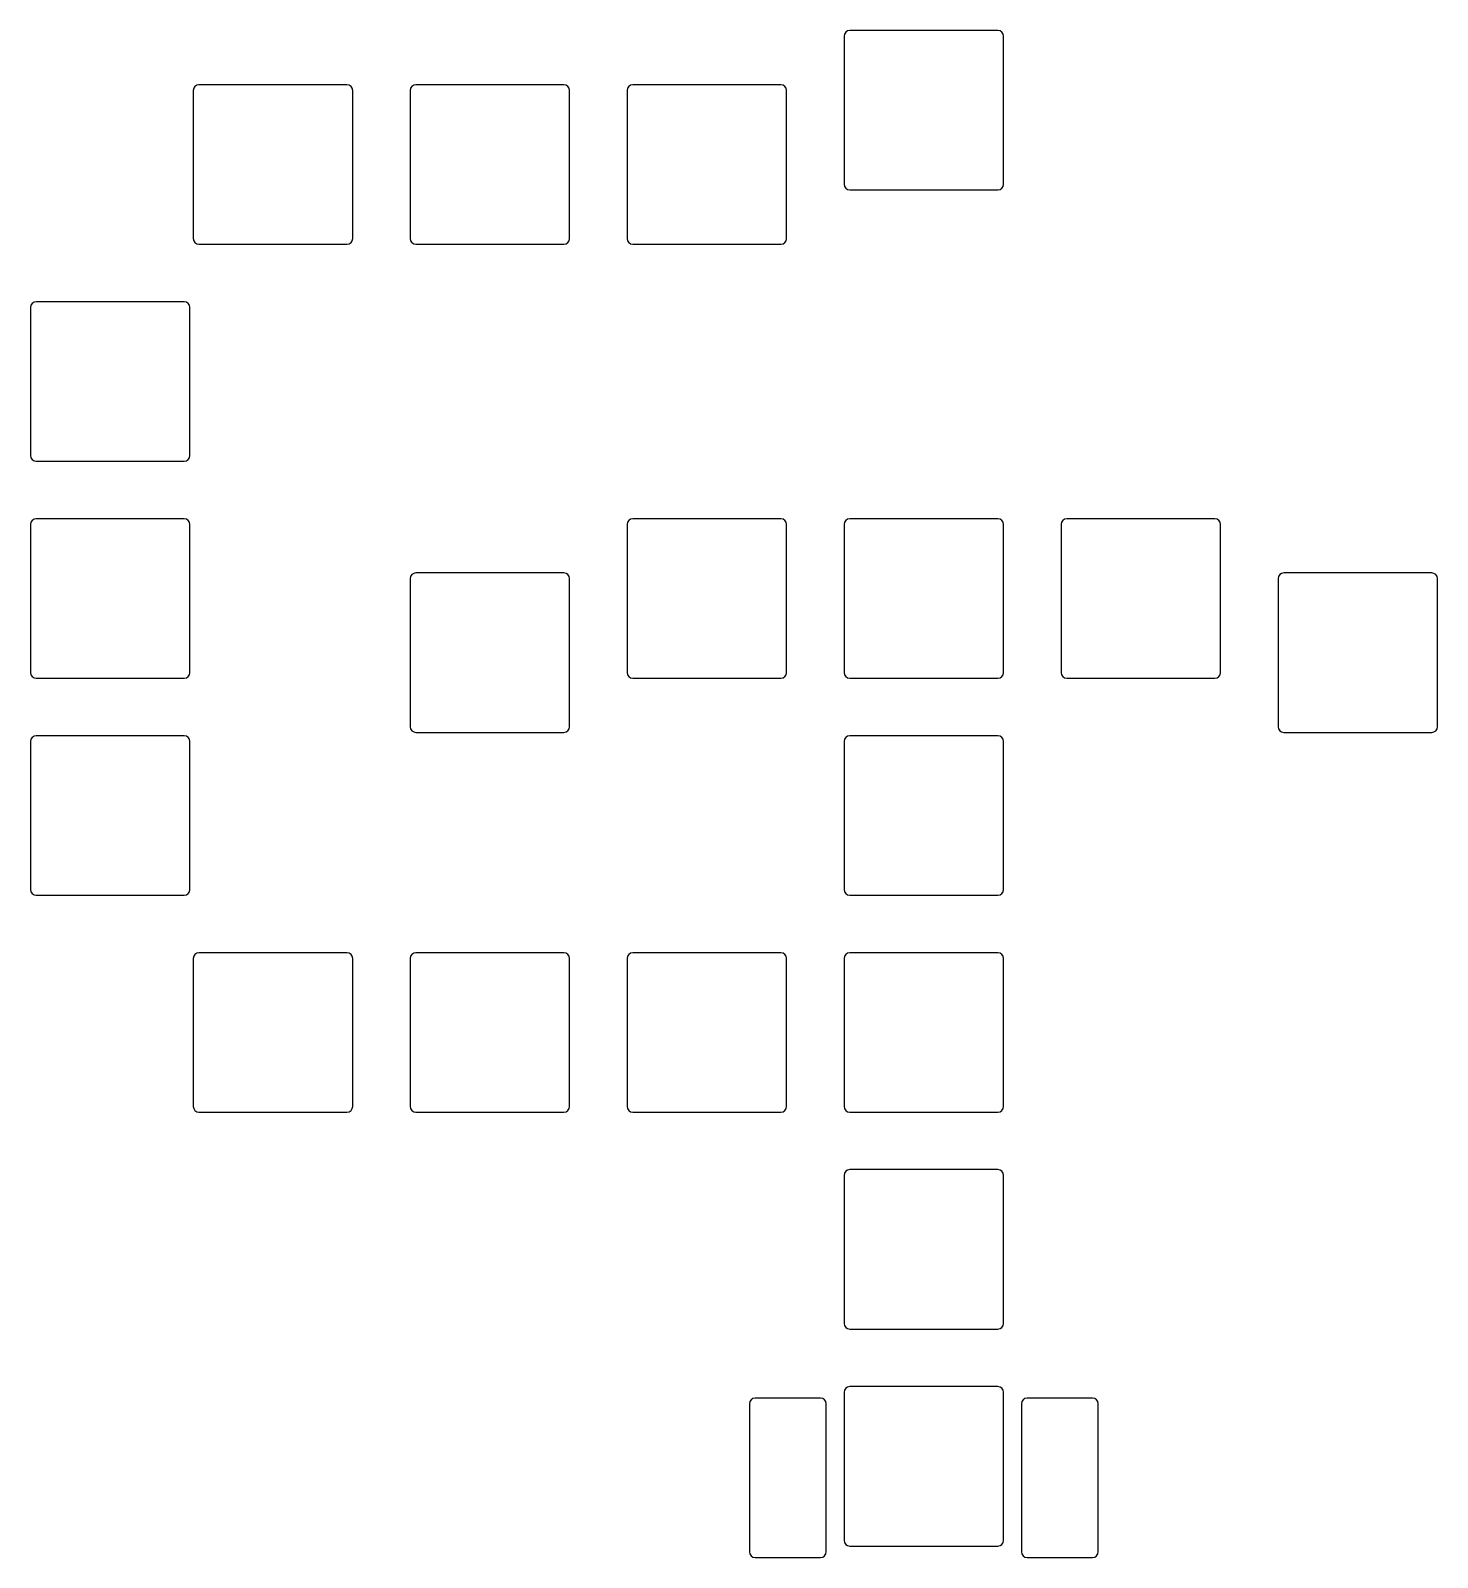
# Model space of a CAD drawing. Header units: millimetres. Extents: x 3 to 126, y -141 to -7.
import ezdxf

# ---------------------------------------------------------------- set-up
doc = ezdxf.new("R2010")
doc.units = ezdxf.units.MM

msp = doc.modelspace()

# ---------------------------------------------------------------- linework, layer by layer
for p, q in [((73.9625, -7.7875), (73.9625, -20.7875)), ((87.4625, -7.2875), (74.4625, -7.2875)), ((87.9625, -20.7875), (87.9625, -7.7875)), ((30.3125, -12.05), (17.3125, -12.05)), ((49.3625, -12.05), (36.3625, -12.05)), ((68.4125, -12.05), (55.4125, -12.05)), ((16.8125, -12.55), (16.8125, -25.55)), ((30.8125, -25.55), (30.8125, -12.55)), ((35.8625, -12.55), (35.8625, -25.55)), ((49.8625, -25.55), (49.8625, -12.55)), ((54.9125, -12.55), (54.9125, -25.55)), ((68.9125, -25.55), (68.9125, -12.55)), ((74.4625, -21.2875), (87.4625, -21.2875)), ((17.3125, -26.05), (30.3125, -26.05)), ((36.3625, -26.05), (49.3625, -26.05)), ((55.4125, -26.05), (68.4125, -26.05)), ((2.525, -31.6), (2.525, -44.6)), ((16.025, -31.1), (3.025, -31.1)), ((16.525, -44.6), (16.525, -31.6)), ((3.025, -45.1), (16.025, -45.1)), ((2.525, -50.65), (2.525, -63.65)), ((16.025, -50.15), (3.025, -50.15)), ((16.525, -63.65), (16.525, -50.65)), ((54.9125, -50.65), (54.9125, -63.65)), ((68.4125, -50.15), (55.4125, -50.15)), ((68.9125, -63.65), (68.9125, -50.65)), ((73.9625, -50.65), (73.9625, -63.65)), ((87.4625, -50.15), (74.4625, -50.15)), ((87.9625, -63.65), (87.9625, -50.65)), ((93.0125, -50.65), (93.0125, -63.65)), ((106.5125, -50.15), (93.5125, -50.15)), ((107.0125, -63.65), (107.0125, -50.65)), ((49.3625, -54.9125), (36.3625, -54.9125)), ((125.5625, -54.9125), (112.5625, -54.9125)), ((35.8625, -55.4125), (35.8625, -68.4125)), ((49.8625, -68.4125), (49.8625, -55.4125)), ((112.0625, -55.4125), (112.0625, -68.4125)), ((126.0625, -68.4125), (126.0625, -55.4125)), ((3.025, -64.15), (16.025, -64.15)), ((55.4125, -64.15), (68.4125, -64.15)), ((74.4625, -64.15), (87.4625, -64.15)), ((93.5125, -64.15), (106.5125, -64.15)), ((2.525, -69.7), (2.525, -82.7)), ((16.025, -69.2), (3.025, -69.2)), ((16.525, -82.7), (16.525, -69.7)), ((36.3625, -68.9125), (49.3625, -68.9125)), ((73.9625, -69.7), (73.9625, -82.7)), ((87.4625, -69.2), (74.4625, -69.2)), ((87.9625, -82.7), (87.9625, -69.7)), ((112.5625, -68.9125), (125.5625, -68.9125)), ((3.025, -83.2), (16.025, -83.2)), ((74.4625, -83.2), (87.4625, -83.2)), ((30.3125, -88.25), (17.3125, -88.25)), ((49.3625, -88.25), (36.3625, -88.25)), ((68.4125, -88.25), (55.4125, -88.25)), ((87.4625, -88.25), (74.4625, -88.25)), ((16.8125, -88.75), (16.8125, -101.75)), ((30.8125, -101.75), (30.8125, -88.75)), ((35.8625, -88.75), (35.8625, -101.75)), ((49.8625, -101.75), (49.8625, -88.75)), ((54.9125, -88.75), (54.9125, -101.75)), ((68.9125, -101.75), (68.9125, -88.75)), ((73.9625, -88.75), (73.9625, -101.75)), ((87.9625, -101.75), (87.9625, -88.75)), ((17.3125, -102.25), (30.3125, -102.25)), ((36.3625, -102.25), (49.3625, -102.25)), ((55.4125, -102.25), (68.4125, -102.25)), ((74.4625, -102.25), (87.4625, -102.25)), ((73.9625, -107.8), (73.9625, -120.8)), ((87.4625, -107.3), (74.4625, -107.3)), ((87.9625, -120.8), (87.9625, -107.8)), ((74.4625, -121.3), (87.4625, -121.3)), ((71.8995, -127.35), (66.1495, -127.35)), ((73.9625, -126.85), (73.9625, -139.85)), ((87.4625, -126.35), (74.4625, -126.35)), ((87.9625, -139.85), (87.9625, -126.85)), ((95.7755, -127.35), (90.0255, -127.35)), ((65.6495, -127.85), (65.6495, -140.85)), ((72.3995, -140.85), (72.3995, -127.85)), ((89.5255, -127.85), (89.5255, -140.85)), ((96.2755, -140.85), (96.2755, -127.85)), ((74.4625, -140.35), (87.4625, -140.35)), ((66.1495, -141.35), (71.8995, -141.35)), ((90.0255, -141.35), (95.7755, -141.35))]:
    msp.add_line(p, q)
for centre, start, end in [((74.4625, -7.7875), 90, 180), ((87.4625, -7.7875), 0, 90), ((17.3125, -12.55), 90, 180), ((30.3125, -12.55), 0, 90), ((36.3625, -12.55), 90, 180), ((49.3625, -12.55), 0, 90), ((55.4125, -12.55), 90, 180), ((68.4125, -12.55), 0, 90), ((74.4625, -20.7875), 180, 270), ((87.4625, -20.7875), 270, 0), ((17.3125, -25.55), 180, 270), ((30.3125, -25.55), 270, 0), ((36.3625, -25.55), 180, 270), ((49.3625, -25.55), 270, 0), ((55.4125, -25.55), 180, 270), ((68.4125, -25.55), 270, 0), ((3.025, -31.6), 90, 180), ((16.025, -31.6), 0, 90), ((3.025, -44.6), 180, 270), ((16.025, -44.6), 270, 0), ((3.025, -50.65), 90, 180), ((16.025, -50.65), 0, 90), ((55.4125, -50.65), 90, 180), ((68.4125, -50.65), 0, 90), ((74.4625, -50.65), 90, 180), ((87.4625, -50.65), 0, 90), ((93.5125, -50.65), 90, 180), ((106.5125, -50.65), 0, 90), ((36.3625, -55.4125), 90, 180), ((49.3625, -55.4125), 0, 90), ((112.5625, -55.4125), 90, 180), ((125.5625, -55.4125), 0, 90), ((3.025, -63.65), 180, 270), ((16.025, -63.65), 270, 0), ((55.4125, -63.65), 180, 270), ((68.4125, -63.65), 270, 0), ((74.4625, -63.65), 180, 270), ((87.4625, -63.65), 270, 0), ((93.5125, -63.65), 180, 270), ((106.5125, -63.65), 270, 0), ((3.025, -69.7), 90, 180), ((16.025, -69.7), 0, 90), ((36.3625, -68.4125), 180, 270), ((49.3625, -68.4125), 270, 0), ((74.4625, -69.7), 90, 180), ((87.4625, -69.7), 0, 90), ((112.5625, -68.4125), 180, 270), ((125.5625, -68.4125), 270, 0), ((3.025, -82.7), 180, 270), ((16.025, -82.7), 270, 0), ((74.4625, -82.7), 180, 270), ((87.4625, -82.7), 270, 0), ((17.3125, -88.75), 90, 180), ((30.3125, -88.75), 0, 90), ((36.3625, -88.75), 90, 180), ((49.3625, -88.75), 0, 90), ((55.4125, -88.75), 90, 180), ((68.4125, -88.75), 0, 90), ((74.4625, -88.75), 90, 180), ((87.4625, -88.75), 0, 90), ((17.3125, -101.75), 180, 270), ((30.3125, -101.75), 270, 0), ((36.3625, -101.75), 180, 270), ((49.3625, -101.75), 270, 0), ((55.4125, -101.75), 180, 270), ((68.4125, -101.75), 270, 0), ((74.4625, -101.75), 180, 270), ((87.4625, -101.75), 270, 0), ((74.4625, -107.8), 90, 180), ((87.4625, -107.8), 0, 90), ((74.4625, -120.8), 180, 270), ((87.4625, -120.8), 270, 0), ((66.1495, -127.85), 90, 180), ((71.8995, -127.85), 0, 90), ((74.4625, -126.85), 90, 180), ((87.4625, -126.85), 0, 90), ((90.0255, -127.85), 90, 180), ((95.7755, -127.85), 0, 90), ((74.4625, -139.85), 180, 270), ((87.4625, -139.85), 270, 0), ((66.1495, -140.85), 180, 270), ((71.8995, -140.85), 270, 0), ((90.0255, -140.85), 180, 270), ((95.7755, -140.85), 270, 0)]:
    msp.add_arc(centre, 0.5, start, end)

doc.saveas('drawing.dxf')
